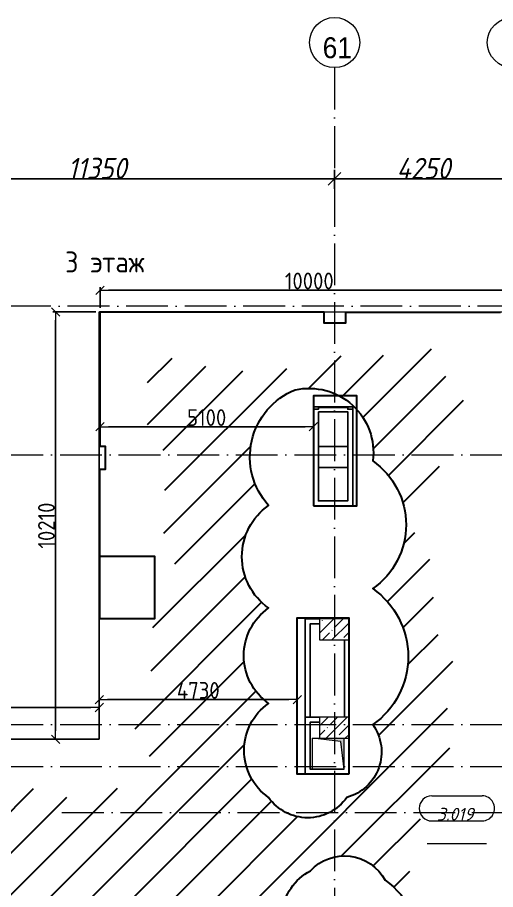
# Model space of a CAD drawing. Header units: millimetres. Extents: x -537608 to 253996, y -217170 to 186033.
# Drawn here: x 24860 to 36288, y 106565 to 127406 of the extents above; entities that cross this region are included whole.
import ezdxf

# ---------------------------------------------------------------- set-up
doc = ezdxf.new("R2010")
doc.units = ezdxf.units.MM
doc.linetypes.add('50_200_ШТРИХ_1Т_ш5_п1_п1_', pattern=[1400, 1000, -200, 0, -200])
for name, color, linetype, lineweight in [('2) окраска коммуникации', 152, 'Continuous', 30), ('A-ANNO-DIMS', 7, 'Continuous', 9), ('S-COLS-1', 7, 'Continuous', 5), ('Основные линии', 7, 'Continuous', 30), ('Размеры', 7, 'Continuous', 15)]:
    doc.layers.add(name, color=color, linetype=linetype, lineweight=lineweight)
for name, color, linetype, lineweight, true_color in [('A-AREA-IDEN-1', 7, 'Continuous', 9, 0xaaaaaa), ('M-EQPM-1', 7, 'Continuous', 9, 0xaaaaaa), ('M-EQPM-2', 7, 'Continuous', 9, 0xe2e2e2), ('Оси-1', 7, 'Continuous', 20, 0xaaaaaa), ('Оси-2', 7, 'Continuous', 9, 0xaaaaaa), ('Оси-3', 7, '50_200_ШТРИХ_1Т_ш5_п1_п1_', 9, 0xaaaaaa)]:
    doc.layers.add(name, color=color, linetype=linetype, lineweight=lineweight, true_color=true_color)
doc.styles.add('Arial', font='arial.ttf', dxfattribs={"width": 0.9, "height": 499.9999999999995})
doc.styles.add('ISOCPEUR_I', font='isocpeui.ttf', dxfattribs={"height": 299.9999999999997})
doc.styles.add('ISOCPEUR_I_1', font='isocpeui.ttf', dxfattribs={"width": 0.9, "height": 499.9999999999999})
doc.styles.add('СПДС', font='isocpeur.ttf', dxfattribs={"width": 0.9})
doc.dimstyles.new('ISO-2_5_0_9К_БОЛЬШОЙ', dxfattribs={"dimscale": 304.8, "dimtxt": 497.9905879051576, "dimasz": 0.9842519685039369, "dimexe": 0.7874015748031495, "dimexo": 0, "dimgap": 0, "dimtad": 1, "dimdec": 0, "dimzin": 0, "dimdsep": 46, "dimtxsty": 'ISOCPEUR_I_1', "dimblk1": 'OBLIQUE', "dimblk2": 'OBLIQUE', "dimsah": 1, "dimcen": 0.09, "dimdle": 0.7874015748031495, "dimazin": 0, "dimtfac": 1, "dimtdec": 4, "dimtix": 1, "dimtmove": 0, "dimatfit": 3, "dimfxl": 1, "dimtvp": 1, "dimtolj": 1, "dimtzin": 0, "dimarcsym": 2})
doc.dimstyles.new('Больше Размера А3', dxfattribs={"dimtxt": 400, "dimasz": 200, "dimexe": 70, "dimexo": 100, "dimgap": 20, "dimtad": 1, "dimdec": 0, "dimrnd": 10, "dimzin": 0, "dimdsep": 46, "dimtxsty": 'СПДС', "dimblk": 'ARROWHEAD_6', "dimcen": 1, "dimclrd": 256, "dimclre": 256, "dimclrt": 256, "dimazin": 0, "dimtfac": 1, "dimtdec": 0, "dimtmove": 2, "dimatfit": 3, "dimfxl": 1, "dimtolj": 1, "dimtzin": 0, "dimarcsym": 0})

# ---------------------------------------------------------------- blocks, each defined once
blk = doc.blocks.new('BSC_Колонна _Прямоугольная - 500х700-V304-АИ_План этажа_Стены_3')
at = {"layer": 'S-COLS-1'}
h = blk.add_hatch(dxfattribs=at)
h.set_pattern_fill('FP_210', color=256, style=0, pattern_type=2)
h.set_pattern_definition([(315, (-75580.694, 89200), (228.0985054751565, 228.0985054751565), []), (315, (-75580.694, 88971.901), (228.0985054751565, 228.0985054751565), [403.225, -80.645, 6.706, -73.939])])
h.paths.add_polyline_path([(-249.9999999999042, 349.9999999998858), (-249.9999999998998, -350.0000000000937), (250.0000000000904, -350.0000000000937), (250.0000000000904, 349.9999999998858), (110.1355988080932, 349.9999999998858)])
for p, q in [((250.0000000000001, 349.9999999999999), (-250.0000000000001, 349.9999999999992)), ((249.9999999999998, -349.9999999999919), (250.0000000000001, 350)), ((-249.9999999999962, -229.9999999999953), (-249.9999999999954, -350)), ((-249.9999999999954, -350), (249.9999999999998, -349.9999999999919))]:
    blk.add_line(p, q, dxfattribs=at)
blk = doc.blocks.new('BSC_Колонна _Прямоугольная - 500х700-V305-АИ_План этажа_Стены_3')
at = {"layer": 'S-COLS-1'}
h = blk.add_hatch(dxfattribs=at)
h.set_pattern_fill('FP_211', color=256, style=0, pattern_type=2)
h.set_pattern_definition([(315, (-77930.694, 89200), (228.0985054751565, 228.0985054751565), []), (315, (-77930.694, 88971.901), (228.0985054751565, 228.0985054751565), [403.225, -80.645, 6.706, -73.939])])
h.paths.add_polyline_path([(-249.9999999999215, 349.9999999998858), (-249.9999999999172, -350.0000000000937), (250.0000000000774, -350.0000000000763), (250.0000000000774, 349.9999999999031)])
for p, q in [((250.0000000000001, 349.9999999999999), (-250.0000000000001, 349.9999999999992)), ((-250.0000000000001, 349.9999999999992), (-249.9999999999954, -350)), ((249.9999999999998, -349.9999999999919), (250.0000000000001, 350)), ((-249.9999999999954, -350), (249.9999999999998, -349.9999999999919))]:
    blk.add_line(p, q, dxfattribs=at)
blk = doc.blocks.new('Канал вертикальный прямоугольный - Шахта - значок проема-24087406-АИ_План этажа_Стены_3')
at = {"layer": 'M-EQPM-2'}
blk.add_hatch(color=256, dxfattribs=at).paths.add_polyline_path([(374.9999999999407, 375.0000000001053), (-375.000000000088, 375.0000000001227), (-375.0000000000794, -374.9999999999147), (-300.0000000000791, 300.000000000105)])
at = {"layer": 'M-EQPM-1'}
for p, q in [((-374.9999999999998, -374.9999999999998), (-374.9999999999998, 375.0000000000002)), ((-374.9999999999998, 375.0000000000002), (375.0000000000002, 375.0000000000002)), ((-300.0000000000025, 299.9999999999985), (-374.9999999999998, -374.9999999999997)), ((-300.0000000000025, 299.9999999999985), (375.0000000000002, 375.0000000000002)), ((375.0000000000002, 375.0000000000002), (375.0000000000002, -374.9999999999998)), ((375.0000000000002, -374.9999999999998), (-374.9999999999998, -374.9999999999998))]:
    blk.add_line(p, q, dxfattribs=at)
blk = doc.blocks.new('AAR_СКБ_Марка_помещения_1_5 ммп - Номер _ Площадь-27962135-АИ_План этажа_Стены_3')
at = {"layer": 'A-AREA-IDEN-1'}
for p, q in [((-2.987087926997428, 3.000000000000023), (3.01291207300257, 3.000000000000023)), ((-2.987087926997437, 2.28351192121945e-14), (3.01291207300257, 2.28351192121945e-14)), ((-3.532280182506416, -2.6901747466355), (3.532280182506415, -2.6901747466355))]:
    blk.add_line(p, q, dxfattribs=at)
for centre, radius, start, end in [((-2.987087926997428, 1.500000000000023), 1.499999999999998, 89.99999999999994, 269.9999999999992), ((3.01291207300257, 1.500000000000023), 1.500000000000001, 269.9999999999997, 90.00000000000006)]:
    blk.add_arc(centre, radius, start, end, dxfattribs=at)
blk = doc.blocks.new('Ось сетки - Круг_Ø6_00__ISO-2_5_0_9K_-17386508-АИ_План этажа_Стены_3')
at = {"layer": 'Оси-1'}
blk.add_circle((0, 0), 3.000000000000003, dxfattribs=at)
blk = doc.blocks.new('_Oblique')
at = {"color": 0, "linetype": 'ByBlock', "lineweight": -2}
blk.add_line((-0.5, -0.5), (0.5, 0.5), dxfattribs=at)
blk = doc.blocks.new('*D42')
at = {"layer": 'A-ANNO-DIMS', "color": 0, "lineweight": -2, "transparency": 16777216}
for p, q in [((21090.76629245981, 123762.2128225211), (21090.76629245981, 123310.0807881652)), ((32440.76629245923, 123762.212822521), (32440.76629245923, 123310.0807881652)), ((20850.76629245981, 123550.0807881652), (32680.76629245923, 123550.0807881652))]:
    blk.add_line(p, q, dxfattribs=at)
at = {"layer": 'Defpoints', "color": 0, "transparency": 16777216}
for p in [(21090.76629245981, 123762.2128225211), (32440.76629245923, 123762.212822521), (32440.76629245923, 123550.0807881652)]:
    blk.add_point(p, dxfattribs=at)
at = {"layer": 'A-ANNO-DIMS', "color": 0, "lineweight": -2, "transparency": 16777216, "xscale": 300, "yscale": 300, "zscale": 300, "rotation": 180}
blk.add_blockref('_Oblique', (21090.76629245981, 123550.0807881652), dxfattribs=at)
at = {"layer": 'A-ANNO-DIMS', "color": 0, "lineweight": -2, "transparency": 16777216, "xscale": 300, "yscale": 300, "zscale": 300}
blk.add_blockref('_Oblique', (32440.76629245923, 123550.0807881652), dxfattribs=at)
at = {"layer": 'A-ANNO-DIMS', "color": 0, "transparency": 16777216, "insert": (26765.76629245952, 123800.0807881652), "char_height": 499.9999999999999, "width": 1666.353121067257, "attachment_point": 5, "style": 'ISOCPEUR_I_1'}
blk.add_mtext('\\A1;11350', dxfattribs=at)
blk = doc.blocks.new('*D43')
at = {"layer": 'A-ANNO-DIMS', "color": 0, "lineweight": -2, "transparency": 16777216}
for p, q in [((32440.76629245923, 123762.212822521), (32440.76629245923, 123310.0807881652)), ((36690.76629245958, 123762.212822521), (36690.76629245958, 123310.0807881652)), ((32200.76629245923, 123550.0807881652), (36930.76629245958, 123550.0807881652))]:
    blk.add_line(p, q, dxfattribs=at)
at = {"layer": 'Defpoints', "color": 0, "transparency": 16777216}
for p in [(32440.76629245923, 123762.212822521), (36690.76629245958, 123762.212822521), (36690.76629245958, 123550.0807881652)]:
    blk.add_point(p, dxfattribs=at)
at = {"layer": 'A-ANNO-DIMS', "color": 0, "lineweight": -2, "transparency": 16777216, "xscale": 300, "yscale": 300, "zscale": 300, "rotation": 180}
blk.add_blockref('_Oblique', (32440.76629245923, 123550.0807881652), dxfattribs=at)
at = {"layer": 'A-ANNO-DIMS', "color": 0, "lineweight": -2, "transparency": 16777216, "xscale": 300, "yscale": 300, "zscale": 300}
blk.add_blockref('_Oblique', (36690.76629245958, 123550.0807881652), dxfattribs=at)
at = {"layer": 'A-ANNO-DIMS', "color": 0, "transparency": 16777216, "insert": (34565.7662924594, 123800.0807881652), "char_height": 499.9999999999999, "width": 1562.924306656187, "attachment_point": 5, "style": 'ISOCPEUR_I_1'}
blk.add_mtext('\\A1;4250', dxfattribs=at)
blk = doc.blocks.new('ARROWHEAD_6')
at = {"color": 0, "linetype": 'Continuous'}
for p, q in [((0, 0), (-1, 0)), ((-0.5, -0.5), (0.5, 0.5))]:
    blk.add_line(p, q, dxfattribs=at)
blk = doc.blocks.new('*D96')
at = {"layer": 'Defpoints', "color": 0, "transparency": 16777216}
for p in [(36837.81956827368, 120888.0208902986), (26833.81956827368, 120370.3618791632), (36837.81956827368, 120370.3618791632)]:
    blk.add_point(p, dxfattribs=at)
at = {"layer": 'Размеры', "lineweight": -2, "transparency": 16777216}
for p, q in [((26833.81956827368, 120470.3618791632), (26833.81956827368, 120958.0208902986)), ((27033.81956827368, 120888.0208902986), (36637.81956827368, 120888.0208902986)), ((36837.81956827368, 120470.3618791632), (36837.81956827368, 120958.0208902986))]:
    blk.add_line(p, q, dxfattribs=at)
at = {"layer": 'Размеры', "lineweight": -2, "transparency": 16777216, "xscale": 200, "yscale": 200, "zscale": 200, "rotation": 180}
blk.add_blockref('ARROWHEAD_6', (26833.81956827368, 120888.0208902986), dxfattribs=at)
at = {"layer": 'Размеры', "lineweight": -2, "transparency": 16777216, "xscale": 200, "yscale": 200, "zscale": 200}
blk.add_blockref('ARROWHEAD_6', (36837.81956827368, 120888.0208902986), dxfattribs=at)
at = {"layer": 'Размеры', "transparency": 16777216, "insert": (31835.81956827368, 121108.0208902986), "char_height": 400, "attachment_point": 5, "style": 'СПДС'}
blk.add_mtext('\\A1;10000', dxfattribs=at)
blk = doc.blocks.new('*D105')
at = {"layer": 'Defpoints', "color": 0, "transparency": 16777216}
for p in [(26815.81956827368, 110915.6182404768), (20984.81956827374, 110156.3744515041), (26815.81956827368, 110156.3744515041)]:
    blk.add_point(p, dxfattribs=at)
at = {"layer": 'Размеры', "lineweight": -2, "transparency": 16777216}
for p, q in [((20984.81956827374, 110256.3744515041), (20984.81956827374, 110985.6182404768)), ((21184.81956827374, 110915.6182404768), (26615.81956827368, 110915.6182404768)), ((26815.81956827368, 110256.3744515041), (26815.81956827368, 110985.6182404768))]:
    blk.add_line(p, q, dxfattribs=at)
at = {"layer": 'Размеры', "lineweight": -2, "transparency": 16777216, "xscale": 200, "yscale": 200, "zscale": 200, "rotation": 180}
blk.add_blockref('ARROWHEAD_6', (20984.81956827374, 110915.6182404768), dxfattribs=at)
at = {"layer": 'Размеры', "lineweight": -2, "transparency": 16777216, "xscale": 200, "yscale": 200, "zscale": 200}
blk.add_blockref('ARROWHEAD_6', (26815.81956827368, 110915.6182404768), dxfattribs=at)
at = {"layer": 'Размеры', "transparency": 16777216, "insert": (23900.31956827371, 111135.6182404768), "char_height": 400, "attachment_point": 5, "style": 'СПДС'}
blk.add_mtext('\\A1;5830', dxfattribs=at)
blk = doc.blocks.new('*D106')
at = {"layer": 'Defpoints', "color": 0, "transparency": 16777216}
for p in [(26833.8195682737, 120370.3618791633), (25772.6514149538, 110156.3744515041), (26815.8195682737, 110156.3744515041)]:
    blk.add_point(p, dxfattribs=at)
at = {"layer": 'Размеры', "lineweight": -2, "transparency": 16777216}
for p, q in [((26733.8195682737, 120370.3618791633), (25702.6514149538, 120370.3618791633)), ((25772.6514149538, 120170.3618791633), (25772.6514149538, 110356.3744515041)), ((26715.8195682737, 110156.3744515041), (25702.6514149538, 110156.3744515041))]:
    blk.add_line(p, q, dxfattribs=at)
at = {"layer": 'Размеры', "lineweight": -2, "transparency": 16777216, "xscale": 200, "yscale": 200, "zscale": 200}
for p, rotation in [((25772.6514149538, 120370.3618791633), 90), ((25772.6514149538, 110156.3744515041), 270)]:
    blk.add_blockref('ARROWHEAD_6', p, dxfattribs=dict(at, rotation=rotation))
at = {"layer": 'Размеры', "transparency": 16777216, "insert": (25552.65141495382, 115263.3681653337), "char_height": 400, "attachment_point": 5, "rotation": 90, "style": 'СПДС'}
blk.add_mtext('\\A1;10210', dxfattribs=at)
blk = doc.blocks.new('*D116')
at = {"layer": 'Defpoints', "color": 0, "transparency": 16777216}
for p in [(31933.58089729039, 117623.9977325939), (26833.81956827368, 117153.3744515041), (31933.58089729039, 117153.3744515041)]:
    blk.add_point(p, dxfattribs=at)
at = {"layer": 'Размеры', "lineweight": -2, "transparency": 16777216}
for p, q in [((26833.81956827368, 117253.3744515041), (26833.81956827368, 117693.9977325939)), ((27033.81956827368, 117623.9977325939), (31733.58089729039, 117623.9977325939)), ((31933.58089729039, 117253.3744515041), (31933.58089729039, 117693.9977325939))]:
    blk.add_line(p, q, dxfattribs=at)
at = {"layer": 'Размеры', "lineweight": -2, "transparency": 16777216, "xscale": 200, "yscale": 200, "zscale": 200, "rotation": 180}
blk.add_blockref('ARROWHEAD_6', (26833.81956827368, 117623.9977325939), dxfattribs=at)
at = {"layer": 'Размеры', "lineweight": -2, "transparency": 16777216, "xscale": 200, "yscale": 200, "zscale": 200}
blk.add_blockref('ARROWHEAD_6', (31933.58089729039, 117623.9977325939), dxfattribs=at)
at = {"layer": 'Размеры', "transparency": 16777216, "insert": (29383.70023278204, 117843.9977325939), "char_height": 400, "attachment_point": 5, "style": 'СПДС'}
blk.add_mtext('\\A1;5100', dxfattribs=at)
blk = doc.blocks.new('*D120')
at = {"layer": 'Defpoints', "color": 0, "transparency": 16777216}
for p in [(31549.4135199648, 111104.5770960472), (26815.81956827368, 110620.9963459904), (31549.4135199648, 110505.8139574397)]:
    blk.add_point(p, dxfattribs=at)
at = {"layer": 'Размеры', "lineweight": -2, "transparency": 16777216}
for p, q in [((26815.81956827368, 110720.9963459904), (26815.81956827368, 111174.5770960472)), ((27015.81956827368, 111104.5770960472), (31349.4135199648, 111104.5770960472)), ((31549.4135199648, 110605.8139574397), (31549.4135199648, 111174.5770960472))]:
    blk.add_line(p, q, dxfattribs=at)
at = {"layer": 'Размеры', "lineweight": -2, "transparency": 16777216, "xscale": 200, "yscale": 200, "zscale": 200, "rotation": 180}
blk.add_blockref('ARROWHEAD_6', (26815.81956827368, 111104.5770960472), dxfattribs=at)
at = {"layer": 'Размеры', "lineweight": -2, "transparency": 16777216, "xscale": 200, "yscale": 200, "zscale": 200}
blk.add_blockref('ARROWHEAD_6', (31549.4135199648, 111104.5770960472), dxfattribs=at)
at = {"layer": 'Размеры', "transparency": 16777216, "insert": (29182.61654411924, 111324.5770960472), "char_height": 400, "attachment_point": 5, "style": 'СПДС'}
blk.add_mtext('\\A1;4730', dxfattribs=at)
blk = doc.blocks.new('osi')
at = {"layer": 'Оси-3'}
for p, q in [((32440.76629245923, 126205.727221388), (32440.76629245923, 83013.92190330967)), ((48058.72818769132, 120505.8139574398), (6276.785662427095, 120505.8139574399)), ((6276.785662427095, 116955.4664726871), (48058.72818769132, 116955.466472687)), ((6276.785662427095, 110505.8139574398), (48058.72818769132, 110505.8139574396)), ((6276.785662427095, 109505.8139574398), (48058.72818769132, 109505.8139574396)), ((25922.01488373069, 108405.8139574397), (48058.72818769132, 108405.8139574396))]:
    blk.add_line(p, q, dxfattribs=at)
at = {"layer": 'Оси-1', "xscale": 199.9999999999999, "yscale": 199.9999999999999, "zscale": 199.9999999999999, "rotation": 180}
blk.add_blockref('Ось сетки - Круг_Ø6_00__ISO-2_5_0_9K_-17386508-АИ_План этажа_Стены_3', (32440.76629245911, 126805.727221388), dxfattribs=at)
at = {"layer": 'Оси-1', "xscale": 199.9999999999999, "yscale": 199.9999999999999, "zscale": 199.9999999999999}
blk.add_blockref('Ось сетки - Круг_Ø6_00__ISO-2_5_0_9K_-17386508-АИ_План этажа_Стены_3', (36690.76629245946, 126805.727221388), dxfattribs=at)
at = {"layer": 'Оси-2', "insert": (32505.92293149304, 126678.5627361972), "char_height": 499.9999999999995, "width": 701.9999999999993, "attachment_point": 5, "line_spacing_factor": 0.9364389825664476, "style": 'Arial'}
blk.add_mtext('\\pxqc,t4.572,9.144,13.716,18.288,22.86,27.432,32.004,36.576,41.148,45.72,50.292,54.864,59.436,64.008,68.58,73.152,77.724,82.296,86.868,91.44,96.012,100.584,105.156,109.728,114.3,118.872,123.444,128.016,132.588,137.16,141.732,146.304;{61}', dxfattribs=at)
at = {"layer": 'A-ANNO-DIMS'}
for base, p1, p2, override, picture, middle in [((32440.76629245923, 123550.0807881652), (21090.76629245981, 123762.2128225211), (32440.76629245923, 123762.212822521), {"dimpost": '<>', "dimfxl": 11349.99999999942}, '*D42', (26765.76629245952, 123800.0807881652)), ((36690.76629245958, 123550.0807881652), (32440.76629245923, 123762.212822521), (36690.76629245958, 123762.212822521), {"dimpost": '<>', "dimfxl": 4250.000000000306}, '*D43', (34565.7662924594, 123800.0807881652))]:
    dim = blk.add_linear_dim(base=base, p1=p1, p2=p2, dimstyle='ISO-2_5_0_9К_БОЛЬШОЙ', override=override, dxfattribs=at)
    dim.commit()
    dim.dimension.update_dxf_attribs({"geometry": picture, "text_midpoint": middle})

msp = doc.modelspace()

# ---------------------------------------------------------------- hatches: boundary and pattern name
at = {"layer": '2) окраска коммуникации'}
h = msp.add_hatch(dxfattribs=at)
h.set_pattern_fill('ANSI31', color=5, scale=222)
h.set_pattern_definition([(45, (0, 0), (-498.404214719338, 498.404214719338), [])])
edge = h.paths.add_edge_path()
edge.add_spline(control_points=[(22229.34882461109, 101026.8227340479), (21886.01052143867, 100789.4988809947), (19974.76084934152, 100537.8785955952), (19407.30453982018, 100187.8310974435), (19939.47806904302, 99192.78654243087), (22291.34473441751, 99192.78654243087), (23081.02218502597, 98866.82355042407), (25415.72161189769, 98952.60354273138), (27784.75551577448, 98660.95240782457), (28694.60208385019, 98935.44796373881), (30222.45682161069, 99072.69539213856), (30171.22516301461, 97163.87278903078), (29948.05571863404, 94732.37445150383), (30222.72532647126, 92480.30114887422), (29776.38643771014, 91519.56915007636), (30960.90261362307, 90867.64316606289), (32746.26127276919, 90747.55201577058), (33776.27540626097, 90833.33130896301), (34651.78749733139, 91896.99957817548), (35012.29329768172, 93698.37312459387), (35012.29329768173, 96305.81395743969), (33931.31756250537, 97376.21423944959), (35510.67246372253, 98988.87292137567), (34429.15816677408, 99863.82562698121), (35716.67622165149, 101013.2731893861), (33639.48071616562, 102505.8139574399), (34823.99689207855, 103415.1045846106), (35407.67213680921, 104135.6542828239), (35047.12132697366, 105666.2068209128), (33673.7686316343, 107416.1122321239), (35494.34178082529, 109505.8139574397), (34927.83532664855, 110735.5360459957), (35580.17642128724, 112108.0110291075), (34309.82560491259, 113120.2118622275), (35357.00697690691, 114080.9445601403), (33829.76374732563, 115134.0065581561), (35460.61881199945, 116266.2985415685), (34499.27208046685, 116955.466472687), (36164.46317419712, 117776.02095308), (34997.1126847358, 118668.1299367929), (34911.27804427384, 119748.9544841128), (34018.59871470067, 119217.1203495066), (32748.24789832602, 119474.4589281986), (31666.73204932641, 118976.9366506923), (29503.70190337859, 118891.1573574998), (27993.01440412086, 119594.5507776057), (27941.5142406642, 118239.2313734865), (27941.5142406642, 117153.3744515041), (28834.19357023714, 116955.4664726871), (27924.34700216143, 115254.0984075633), (29005.86129910988, 114567.8605664499), (27787.01064619166, 112532.3744515041), (28284.21180535946, 111696.7280623565), (27271.36491037044, 110181.3744515041), (28713.38500766899, 109505.8139574397), (25922.01488373069, 108405.8139574397), (24593.32692165114, 109505.8139574397), (23940.98427496105, 108437.1002396339), (22189.96009282023, 109505.8139574397), (22602.3773501995, 107455.8359371793), (22944.63723645173, 105926.4257527345), (22103.45807033521, 106302.2740839568), (22584.13143610139, 104737.9883075992), (21983.29050491937, 103728.8834032328), (23888.81672948156, 103214.2048476191), (22034.79066837602, 101961.8217139144), (22572.68712778351, 101264.1465871011), (22229.34882461109, 101026.8227340479)], knot_values=[0, 0, 0, 0, 1, 2, 3, 4, 5, 6, 7, 8, 9, 10, 11, 12, 13, 14, 15, 16, 17, 18, 19, 20, 21, 22, 23, 24, 25, 26, 27, 28, 29, 30, 31, 32, 33, 34, 35, 36, 37, 38, 39, 40, 41, 42, 43, 44, 45, 46, 47, 48, 49, 50, 51, 52, 53, 54, 55, 56, 57, 58, 59, 60, 61, 62, 63, 64, 65, 65, 65, 65], degree=3, periodic=0)
edge = h.paths.add_edge_path(flags=16)
edge.add_arc((26155.81058902318, 100788.6655092454), 1468.030495324551, 125.0000000497449, 234.9999999502547, ccw=False)
edge.add_arc((26437.80967190804, 103596.4822978116), 1959.680892138639, 125.0000000497451, 234.9999999502549, ccw=False)
edge.add_arc((26278.33589699112, 105161.2428000091), 965.4035746514711, 67.59470150819038, 177.5947014087014, ccw=False)
edge.add_arc((26601.75807448908, 104825.5177583665), 1229.058629370862, -22.077132687868925, 87.922867212641, ccw=False)
edge.add_arc((26902.13863894137, 103165.9800994), 1461.988061008575, -54.99999995025519, 54.99999995025479, ccw=False)
edge.add_arc((26469.40830276456, 101083.4249853708), 1548.982346950287, -75.15767463414761, 34.84232526636242, ccw=False)
edge.add_arc((26089.98917464367, 100129.6308227594), 947.5729109277694, 215.0000000497448, 324.99999995025513, ccw=False)
edge = h.paths.add_edge_path(flags=16)
edge.add_arc((32479.09890085459, 95041.20927165265), 1536.991533477192, 125.00000004974521, 234.9999999502551, ccw=False)
edge.add_arc((32507.04693429234, 97599.18271169998), 1585.717442757715, 125.0000000497449, 234.9999999502548, ccw=False)
edge.add_arc((32907.74959683241, 100769.3327876655), 2284.321214893836, 125.0000000497449, 234.9999999502549, ccw=False)
edge.add_arc((32387.25525528194, 103768.4026163441), 1376.867024103931, 125.0000000497451, 234.9999999502549, ccw=False)
edge.add_arc((32470.73717926979, 105860.9628524359), 1301.212431520095, 117.849361198595, 227.8493610991047, ccw=False)
edge.add_arc((32675.83944219398, 106274.7933064274), 1097.084994734562, 27.818363994007882, 137.8183638945184, ccw=False)
edge.add_arc((32431.65583149221, 105052.3128067105), 2117.381401699092, -54.9999999502549, 54.99999995025502, ccw=False)
edge.add_arc((32382.08686086722, 101512.6063748732), 2203.802264590312, -54.99999995025502, 54.9999999502549, ccw=False)
edge.add_arc((32881.78641474088, 98615.75303708829), 1332.602679696234, -54.99999995025502, 54.99999995025502, ccw=False)
edge.add_arc((32638.39470897694, 96084.9452410172), 1756.943168664971, -54.99999995025502, 54.9999999502549, ccw=False)
edge.add_arc((32319.48998265271, 94931.18986781998), 1357.007776058837, 237.8570658441256, 347.8570657446358, ccw=False)
edge = h.paths.add_edge_path(flags=16)
edge.add_arc((31649.55044916026, 109891.5056177675), 1371.913633182116, 125.00000004974501, 234.9999999502547, ccw=False)
edge.add_arc((31660.61279260462, 112154.9159945301), 1391.200240388344, 125.00000004974521, 234.9999999502551, ccw=False)
edge.add_arc((31720.01495740237, 114518.9601180987), 1494.764754129515, 125.0000000497451, 234.9999999502549, ccw=False)
edge.add_arc((32148.61340750156, 116901.3806984121), 1730.495251568364, 112.0023899771763, 222.0023898776862, ccw=False)
edge.add_arc((31833.08375354692, 117008.5929199665), 1533.786884523607, -7.468623946603998, 102.53137595390592, ccw=False)
edge.add_arc((32284.84096640459, 115282.5113810296), 1863.774812588623, -54.9999999502549, 54.9999999502549, ccw=False)
edge.add_arc((32216.23025706389, 112131.0952396283), 1983.393933785622, -54.999999950255074, 54.99999995025479, ccw=False)
edge.add_arc((32435.02110752483, 109854.1908905336), 1126.77890897118, -74.63234792978022, 35.36765197072958, ccw=False)
edge.add_arc((31798.14194705182, 109422.7360942279), 1142.020994344199, 215.0000000497451, 324.99999995025485, ccw=False)

# ---------------------------------------------------------------- linework, layer by layer
for p, q in [((31933.58089729039, 115733.374451668), (31933.58089729045, 118103.374451504)), ((31933.58089729039, 118103.374451504), (32873.58089745425, 118103.374451504)), ((32753.58089745425, 118083.374451504), (32053.58089729039, 118083.374451504)), ((32873.58089745425, 118103.374451504), (32873.58089745425, 115733.374451668)), ((31933.58089729039, 115733.374451668), (32873.58089745425, 115733.374451668)), ((32079.4135199648, 113032.3744515041), (31735.58089729033, 113032.3744515041)), ((31735.58089729033, 113032.3744515041), (31735.58089729033, 109322.7219362563)), ((32799.4135199648, 112972.3744515041), (32779.4135199648, 112972.3744515041)), ((32679.41351996474, 112532.374451504), (32679.41351996474, 110682.374451504)), ((31735.58089729033, 110682.374451504), (32079.4135199648, 110682.374451504)), ((32779.4135199648, 110182.374451504), (32779.4135199648, 109322.7219362563)), ((32779.4135199648, 109322.7219362563), (31735.58089729033, 109322.7219362563))]:
    msp.add_line(p, q)
for points in [[(26815.81956827368, 110156.3744515041), (26815.81956827368, 120370.3744515041), (36837.81956827368, 120363.3744515041), (36837.81956827368, 118546.3744515041), (36657.81956827368, 118546.3744515041), (36657.81956827368, 116096.3744515041), (37177.81956827368, 116096.3744515041), (37177.81956827368, 116306.3744515041), (44394.81956827368, 116306.374451504), (44435.56830561529, 89597.4428145302), (29119.92737390721, 89616.54741718742), (29130.76629245946, 98305.81395743976), (18360.76629245946, 98305.81395743976), (18360.76629245946, 99121.15469853621), (18175.81956827368, 99125.59420447191), (18175.81956827368, 102046.3744515041), (20984.81956827374, 102046.3744515041), (20984.81956827374, 110156.3744515041)], [(32053.58089729039, 117983.374451504), (32753.58089745425, 117983.374451504), (32753.58089745425, 115853.374451668), (32053.58089729039, 115853.374451668)], [(32053.58089729039, 117153.3744515041), (32053.58089729039, 116653.3744515041), (32753.58089729045, 116653.3744515041), (32753.58089729039, 117153.3744515041)]]:
    msp.add_lwpolyline(points, close=True)
at = {"lineweight": 30}
for points in [[(26829.81956827368, 113032.3744515041), (26828.81956827368, 113032.3744515041), (26828.81956827368, 116613.3744515041), (26963.81956827368, 116613.3744515041), (26963.81956827368, 117153.3744515041), (26833.81956827368, 117153.3744515041), (26833.81956827368, 120370.3744515041), (32183.81956827368, 120370.3744515041), (32183.81956827368, 120107.3744515041), (32707.81956827368, 120107.3744515041), (32707.81956827368, 120363.3744515041), (36407.81956827368, 120363.3744515041)], [(26813.29772899042, 116613.3744515041), (26818.34140755695, 114530.3671207085), (28133.86324684021, 114530.3671207085), (28133.86324684021, 113032.3744515041), (26815.81956827368, 113032.3744515041)]]:
    msp.add_lwpolyline(points, dxfattribs=at)
for points in [[(31933.58089729039, 115733.374451668), (32969.58089729039, 115733.374451668), (32969.58089729039, 118365.374451668), (31933.58089729039, 118365.374451668)], [(32779.4135199648, 109322.7219362563), (31549.4135199648, 109322.7219362563), (31549.4135199648, 113056.7219362563), (32779.4135199648, 113056.7219362563)]]:
    msp.add_lwpolyline(points, close=True, dxfattribs=at)
for points in [[(32053.58089729039, 118103.374451504), (32053.58089729039, 118043.374451504), (31933.58089729039, 118043.374451504)], [(32873.58089745425, 118043.374451504), (32753.58089745425, 118043.374451504), (32753.58089745425, 118103.374451504)], [(31855.58089729039, 110682.374451504), (31855.58089729039, 112912.3744515041), (32079.4135199648, 112912.3744515041)], [(32658.2637994367, 109442.7219362563), (31855.58089729039, 109442.7219362563), (31855.58089729039, 110562.374451504), (32079.4135199648, 110562.374451504)]]:
    msp.add_lwpolyline(points)
at = {"layer": '2) окраска коммуникации'}
for points in [[(30862.65311548254, 108767.6997612417, -0.52056705), (30862.65311548254, 111015.3114742934, -0.52056705), (30862.65311548254, 113294.5205147667, -0.52056705), (30862.65311548254, 115743.3997214306, -0.52056705), (31500.29154902303, 118505.8409140359, -0.52056705), (33353.85828289553, 116809.2263279278, -0.52056705), (33353.85828289553, 113755.7964341314, -0.52056705), (33353.85828289553, 110506.3940451251, -0.52056705), (32733.6307786211, 108767.6997612417, -0.52056705)], [(31597.51677328791, 93782.17951571534, -0.52056705), (31597.51677328791, 96300.23902758995, -0.52056705), (31597.51677328791, 98898.12639581002, -0.52056705), (31597.51677328791, 102640.5391795209, -0.52056705), (31597.51677328791, 104896.2660531672, -0.52056705), (31862.87768211226, 107011.467360753, -0.52056705), (33646.13591178064, 106786.7701093974, -0.52056705), (33646.13591178064, 103317.8555040236, -0.52056705), (33646.13591178064, 99707.35724572283, -0.52056705), (33646.13591178064, 97524.14882845375, -0.52056705), (33646.13591178064, 94645.74165358064, -0.52056705)]]:
    msp.add_lwpolyline(points, format="xyb", close=True, dxfattribs=at)

# ---------------------------------------------------------------- block references
msp.add_blockref('osi', (0, 0))
for name, p, rotation in [('BSC_Колонна _Прямоугольная - 500х700-V305-АИ_План этажа_Стены_3', (32429.41351996486, 112782.374451504), 89.9999999999999), ('BSC_Колонна _Прямоугольная - 500х700-V304-АИ_План этажа_Стены_3', (32429.41351996486, 110432.374451504), 89.9999999999999), ('Канал вертикальный прямоугольный - Шахта - значок проема-24087406-АИ_План этажа_Стены_3', (32284.41351996474, 109807.3744515041), 269.9999999999989)]:
    msp.add_blockref(name, p, dxfattribs=dict(rotation=rotation))
at = {"layer": 'A-AREA-IDEN-1', "xscale": 199.9999999999999, "yscale": 199.9999999999999, "zscale": 199.9999999999999}
msp.add_blockref('AAR_СКБ_Марка_помещения_1_5 ммп - Номер _ Площадь-27962135-АИ_План этажа_Стены_3', (35362.51980677208, 108205.498466061), dxfattribs=at)

# ---------------------------------------------------------------- texts
at = {"layer": 'A-AREA-IDEN-1', "insert": (35326.77145709419, 108217.7842852352), "char_height": 299.9999999999997, "width": 899.9999999999991, "attachment_point": 8, "line_spacing_factor": 1.139951293053462, "style": 'ISOCPEUR_I'}
msp.add_mtext('\\pxqc,t8.46667,16.93333,25.4,33.86667,42.33333,50.8,59.26667,67.73333,76.2,84.66667,93.13333,101.6,110.06667,118.53333,127,135.46667,143.93333,152.4,160.86667,169.33333,177.8,186.26667,194.73333,203.2,211.66667,220.13333,228.6,237.06667,245.53333,254,262.46667,270.93333;{3.019}', dxfattribs=at)
at = {"layer": 'Основные линии', "insert": (26000.29673055559, 121812.4219419495), "char_height": 500, "attachment_point": 1, "style": 'СПДС'}
msp.add_mtext_dynamic_manual_height_columns('3 этаж ', width=2291.007888739466, gutter_width=1622.423055010088, heights=[0], dxfattribs=at)

# ---------------------------------------------------------------- dimensions: what is measured, and where the dimension line sits
at = {"layer": 'Размеры'}
for base, p1, p2, picture, middle in [((36837.81956827368, 120888.0208902986), (26833.81956827368, 120370.3618791632), (36837.81956827368, 120370.3618791632), '*D96', (31835.81956827368, 121108.0208902986)), ((31933.58089729039, 117623.9977325939), (26833.81956827368, 117153.3744515041), (31933.58089729039, 117153.3744515041), '*D116', (29383.70023278204, 117843.9977325939)), ((31549.4135199648, 111104.5770960472), (26815.81956827368, 110620.9963459904), (31549.4135199648, 110505.8139574397), '*D120', (29182.61654411924, 111324.5770960472)), ((26815.81956827368, 110915.6182404768), (20984.81956827374, 110156.3744515041), (26815.81956827368, 110156.3744515041), '*D105', (23900.31956827371, 111135.6182404768))]:
    dim = msp.add_linear_dim(base=base, p1=p1, p2=p2, dimstyle='Больше Размера А3', dxfattribs=at)
    dim.commit()
    dim.dimension.update_dxf_attribs({"geometry": picture, "text_midpoint": middle})
dim = msp.add_linear_dim(base=(25772.6514149538, 110156.3744515041), p1=(26833.81956827368, 120370.3618791632), p2=(26815.81956827368, 110156.3744515041), angle=90, dimstyle='Больше Размера А3', dxfattribs=at)
dim.commit()
dim.dimension.update_dxf_attribs({"geometry": '*D106', "text_midpoint": (25552.65141495382, 115263.3681653337)})

doc.saveas('drawing.dxf')
